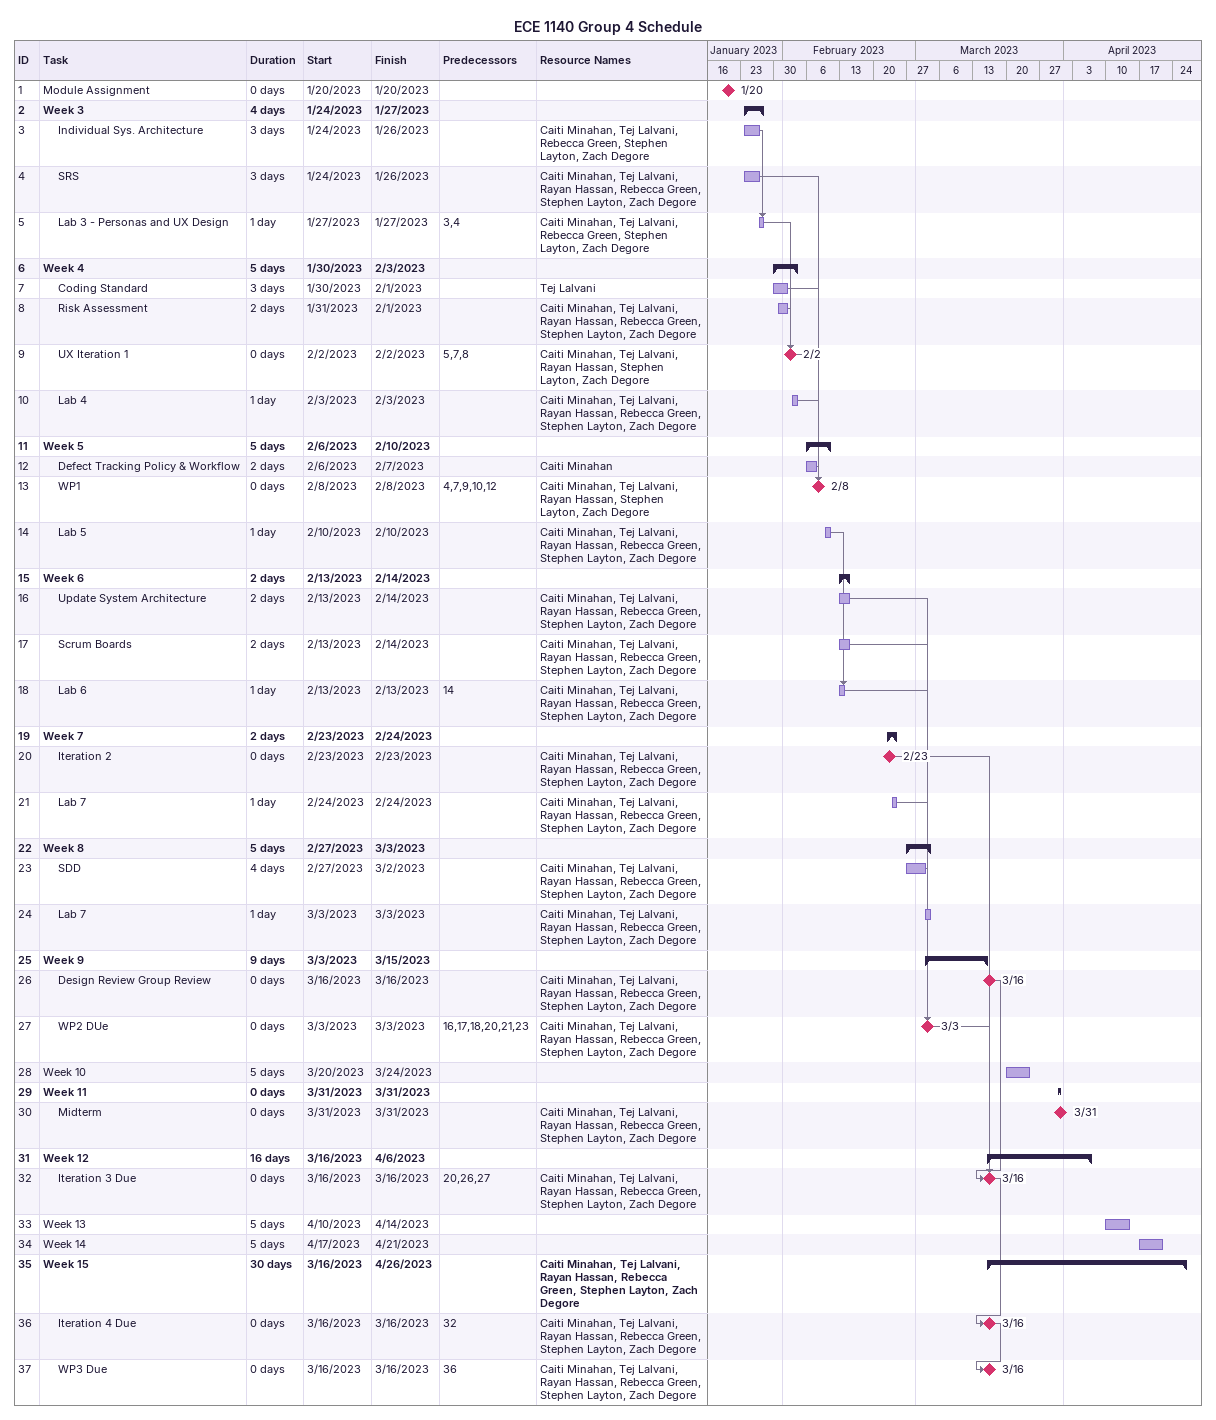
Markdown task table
ECE 1140 Group 4 Schedule

| ID | Level | Task | Duration | Start | Finish | Predecessors | Resources |
|---|---|---|---|---|---|---|---|
| 1 | 1 | Module Assignment | 0d | 2023-01-20 | 2023-01-20 |  |  |
| 2 | 1 | **Week 3** | 4d | 2023-01-24 | 2023-01-27 |  |  |
| 3 | 2 | Individual Sys. Architecture | 3d | 2023-01-24 | 2023-01-26 |  | Caiti Minahan, Tej Lalvani, Rebecca Green, Stephen Layton, Zach Degore |
| 4 | 2 | SRS | 3d | 2023-01-24 | 2023-01-26 |  | Caiti Minahan, Tej Lalvani, Rayan Hassan, Rebecca Green, Stephen Layton, Zach Degore |
| 5 | 2 | Lab 3 - Personas and UX Design | 1d | 2023-01-27 | 2023-01-27 | 3, 4 | Caiti Minahan, Tej Lalvani, Rebecca Green, Stephen Layton, Zach Degore |
| 6 | 1 | **Week 4** | 5d | 2023-01-30 | 2023-02-03 |  |  |
| 7 | 2 | Coding Standard | 3d | 2023-01-30 | 2023-02-01 |  | Tej Lalvani |
| 8 | 2 | Risk Assessment | 2d | 2023-01-31 | 2023-02-01 |  | Caiti Minahan, Tej Lalvani, Rayan Hassan, Rebecca Green, Stephen Layton, Zach Degore |
| 9 | 2 | UX Iteration 1 | 0d | 2023-02-02 | 2023-02-02 | 5, 7, 8 | Caiti Minahan, Tej Lalvani, Rayan Hassan, Stephen Layton, Zach Degore |
| 10 | 2 | Lab 4 | 1d | 2023-02-03 | 2023-02-03 |  | Caiti Minahan, Tej Lalvani, Rayan Hassan, Rebecca Green, Stephen Layton, Zach Degore |
| 11 | 1 | **Week 5** | 5d | 2023-02-06 | 2023-02-10 |  |  |
| 12 | 2 | Defect Tracking Policy & Workflow | 2d | 2023-02-06 | 2023-02-07 |  | Caiti Minahan |
| 13 | 2 | WP1 | 0d | 2023-02-08 | 2023-02-08 | 4, 7, 9, 10, 12 | Caiti Minahan, Tej Lalvani, Rayan Hassan, Stephen Layton, Zach Degore |
| 14 | 2 | Lab 5 | 1d | 2023-02-10 | 2023-02-10 |  | Caiti Minahan, Tej Lalvani, Rayan Hassan, Rebecca Green, Stephen Layton, Zach Degore |
| 15 | 1 | **Week 6** | 2d | 2023-02-13 | 2023-02-14 |  |  |
| 16 | 2 | Update System Architecture | 2d | 2023-02-13 | 2023-02-14 |  | Caiti Minahan, Tej Lalvani, Rayan Hassan, Rebecca Green, Stephen Layton, Zach Degore |
| 17 | 2 | Scrum Boards | 2d | 2023-02-13 | 2023-02-14 |  | Caiti Minahan, Tej Lalvani, Rayan Hassan, Rebecca Green, Stephen Layton, Zach Degore |
| 18 | 2 | Lab 6 | 1d | 2023-02-13 | 2023-02-13 | 14 | Caiti Minahan, Tej Lalvani, Rayan Hassan, Rebecca Green, Stephen Layton, Zach Degore |
| 19 | 1 | **Week 7** | 2d | 2023-02-23 | 2023-02-24 |  |  |
| 20 | 2 | Iteration 2 | 0d | 2023-02-23 | 2023-02-23 |  | Caiti Minahan, Tej Lalvani, Rayan Hassan, Rebecca Green, Stephen Layton, Zach Degore |
| 21 | 2 | Lab 7 | 1d | 2023-02-24 | 2023-02-24 |  | Caiti Minahan, Tej Lalvani, Rayan Hassan, Rebecca Green, Stephen Layton, Zach Degore |
| 22 | 1 | **Week 8** | 5d | 2023-02-27 | 2023-03-03 |  |  |
| 23 | 2 | SDD | 4d | 2023-02-27 | 2023-03-02 |  | Caiti Minahan, Tej Lalvani, Rayan Hassan, Rebecca Green, Stephen Layton, Zach Degore |
| 24 | 2 | Lab 7 | 1d | 2023-03-03 | 2023-03-03 |  | Caiti Minahan, Tej Lalvani, Rayan Hassan, Rebecca Green, Stephen Layton, Zach Degore |
| 25 | 1 | **Week 9** | 9d | 2023-03-03 | 2023-03-15 |  |  |
| 26 | 2 | Design Review Group Review | 0d | 2023-03-16 | 2023-03-16 |  | Caiti Minahan, Tej Lalvani, Rayan Hassan, Rebecca Green, Stephen Layton, Zach Degore |
| 27 | 2 | WP2 DUe | 0d | 2023-03-03 | 2023-03-03 | 16, 17, 18, 20, 21, 23 | Caiti Minahan, Tej Lalvani, Rayan Hassan, Rebecca Green, Stephen Layton, Zach Degore |
| 28 | 1 | Week 10 | 5d | 2023-03-20 | 2023-03-24 |  |  |
| 29 | 1 | **Week 11** | 0d | 2023-03-31 | 2023-03-31 |  |  |
| 30 | 2 | Midterm | 0d | 2023-03-31 | 2023-03-31 |  | Caiti Minahan, Tej Lalvani, Rayan Hassan, Rebecca Green, Stephen Layton, Zach Degore |
| 31 | 1 | **Week 12** | 16d | 2023-03-16 | 2023-04-06 |  |  |
| 32 | 2 | Iteration 3 Due | 0d | 2023-03-16 | 2023-03-16 | 20, 26, 27 | Caiti Minahan, Tej Lalvani, Rayan Hassan, Rebecca Green, Stephen Layton, Zach Degore |
| 33 | 1 | Week 13 | 5d | 2023-04-10 | 2023-04-14 |  |  |
| 34 | 1 | Week 14 | 5d | 2023-04-17 | 2023-04-21 |  |  |
| 35 | 1 | **Week 15** | 30d | 2023-03-16 | 2023-04-26 |  | Caiti Minahan, Tej Lalvani, Rayan Hassan, Rebecca Green, Stephen Layton, Zach Degore |
| 36 | 2 | Iteration 4 Due | 0d | 2023-03-16 | 2023-03-16 | 32 | Caiti Minahan, Tej Lalvani, Rayan Hassan, Rebecca Green, Stephen Layton, Zach Degore |
| 37 | 2 | WP3 Due | 0d | 2023-03-16 | 2023-03-16 | 36 | Caiti Minahan, Tej Lalvani, Rayan Hassan, Rebecca Green, Stephen Layton, Zach Degore |
